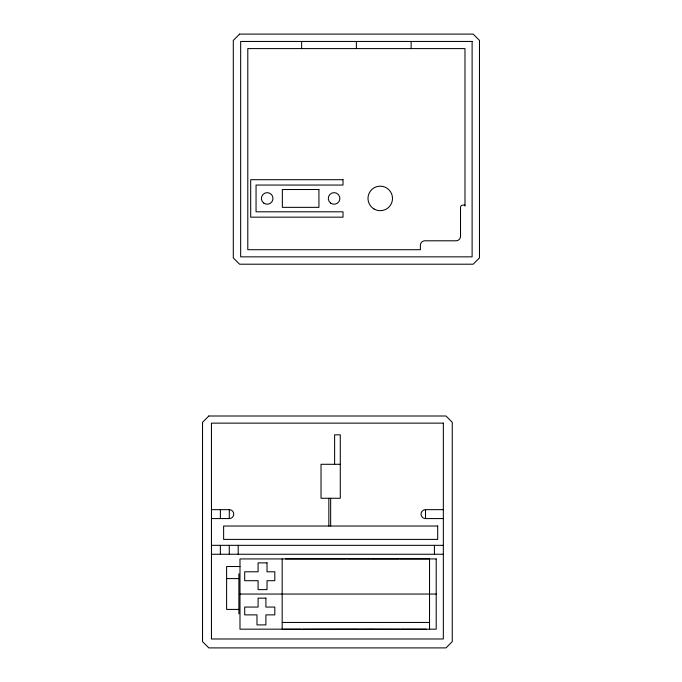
<?xml version="1.0" encoding="UTF-8"?>
<svg xmlns="http://www.w3.org/2000/svg" width="682" height="682" viewBox="0 0 682 682"><rect width="100%" height="100%" fill="white"/><g stroke="black" fill="none" stroke-linecap="round" stroke-linejoin="round"><path stroke-width="1.02" d="M464.979 205.12L462.746 205.12A2.234 2.234 0 0 0 460.512 207.354L460.512 236.339A4.459 4.459 0 0 1 456.053 240.797L424.843 240.797A4.459 4.459 0 0 0 420.385 245.256L420.385 249.714L247.796 249.714L247.796 48.593L464.979 48.593L464.979 206.083M340.284 464.289L321.026 464.289L321.026 498.269L340.284 498.269L340.284 434.835L334.615 434.835L334.615 464.289M211.454 509.659L229.288 509.659A4.459 4.459 0 0 1 233.747 514.117A4.459 4.459 0 0 1 229.288 518.576L211.454 518.576M443.343 518.576L425.508 518.576A4.459 4.459 0 0 1 421.05 514.117A4.459 4.459 0 0 1 425.508 509.659L443.343 509.659M211.454 545.336L443.343 545.336M211.454 554.253L443.343 554.253M285.519 558.822L346.32 558.822M347.547 558.822L373.054 558.822M373.361 558.848L398.944 558.848M399.882 558.822L429.524 558.822M239.987 566.52L226.612 566.52L226.612 609.418L238.879 609.418M226.612 578.592L238.964 578.592M239.987 594.048L436.207 594.048M282.178 622.453L429.524 622.453M283.721 629.281L301.163 629.281M302.672 629.281L357.274 629.196M357.854 629.281L373.565 629.196M374.086 629.256L400.181 629.281M401.093 629.256L426.08 629.281M434.425 545.336L434.425 554.253M429.524 558.933L429.524 629.171M425.508 509.659L425.508 518.576M411.127 41.457L411.127 48.593M356.388 41.457L356.388 48.593M330.651 498.269L330.651 526.027M328.843 498.269L328.843 526.027M301.64 41.457L301.64 48.593M282.178 558.933L282.178 629.171M238.879 573.767L238.879 613.851M238.206 545.336L238.206 554.253M229.288 509.659L229.288 518.576M229.288 545.336L229.288 554.253M220.371 509.659L220.371 518.576M220.371 545.336L220.371 554.253M239.595 34.1L233.304 40.391L233.304 257.924L239.595 264.207L473.18 264.207L479.472 257.924L479.472 40.391L473.18 34.1L239.595 34.1M208.82 416.003L202.528 422.294L202.528 641.609L208.82 647.9L445.977 647.9L452.26 641.609L452.26 422.294L445.977 416.003L208.82 416.003M472.114 41.457L240.661 41.457L240.661 256.85L472.114 256.85L472.114 41.457M343.012 179.698L250.695 179.698L250.695 217.166L343.012 217.166L343.012 211.812L256.048 211.812L256.048 185.052L343.012 185.052L343.012 179.698M318.929 189.511L282.357 189.511L282.357 207.354L318.929 207.354L318.929 189.511M443.343 423.138L211.454 423.138L211.454 638.983L443.343 638.983L443.343 423.138M437.682 526.027L223.628 526.027L223.628 539.402L437.682 539.402L437.682 526.027M436.207 558.933L239.987 558.933L239.987 629.171L436.207 629.171L436.207 558.933M267.012 562.872L258.086 562.872L258.086 571.789L244.71 571.789L244.71 580.706L258.086 580.706L258.086 589.623L267.012 589.623L267.012 580.706L274.812 580.706L274.812 571.789L267.012 571.789L267.012 562.872M265.895 598.148L258.086 598.148L258.086 607.065L244.71 607.065L244.71 614.874L256.978 614.874L256.978 624.908L265.895 624.908L265.895 614.874L274.812 614.874L274.812 607.065L265.895 607.065L265.895 598.148M374.111 209.05A12.267 12.267 0 0 0 392.508 198.428A12.267 12.267 0 0 0 374.111 187.814A12.267 12.267 0 0 0 374.111 209.05M263.729 203.083A5.797 5.797 0 0 0 272.953 199.11A5.797 5.797 0 0 0 264.906 193.108A5.797 5.797 0 0 0 263.729 203.083M330.634 203.091A5.797 5.797 0 0 0 339.849 199.093A5.797 5.797 0 0 0 331.784 193.117A5.797 5.797 0 0 0 330.634 203.091"/></g></svg>
